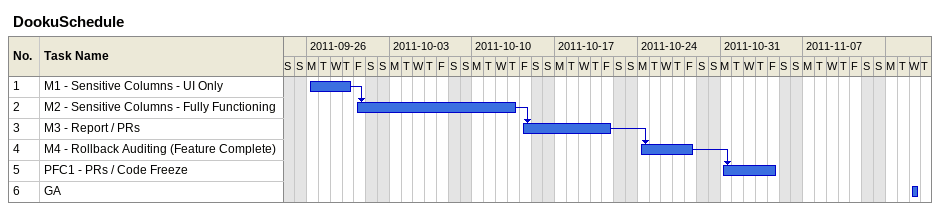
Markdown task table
DookuSchedule

| ID | Task | Start | Finish | Predecessors |
|---|---|---|---|---|
| 1 | M1 - Sensitive Columns - UI Only | 2011-09-26 | 2011-09-29 |  |
| 2 | M2 - Sensitive Columns - Fully Functioning | 2011-09-30 | 2011-10-13 | 1 |
| 3 | M3 - Report / PRs | 2011-10-14 | 2011-10-21 | 2 |
| 4 | M4 - Rollback Auditing (Feature Complete) | 2011-10-24 | 2011-10-28 | 3 |
| 5 | PFC1 - PRs / Code Freeze | 2011-10-31 | 2011-11-04 | 4 |
| 6 | GA | 2011-11-16 | 2011-11-16 |  |
